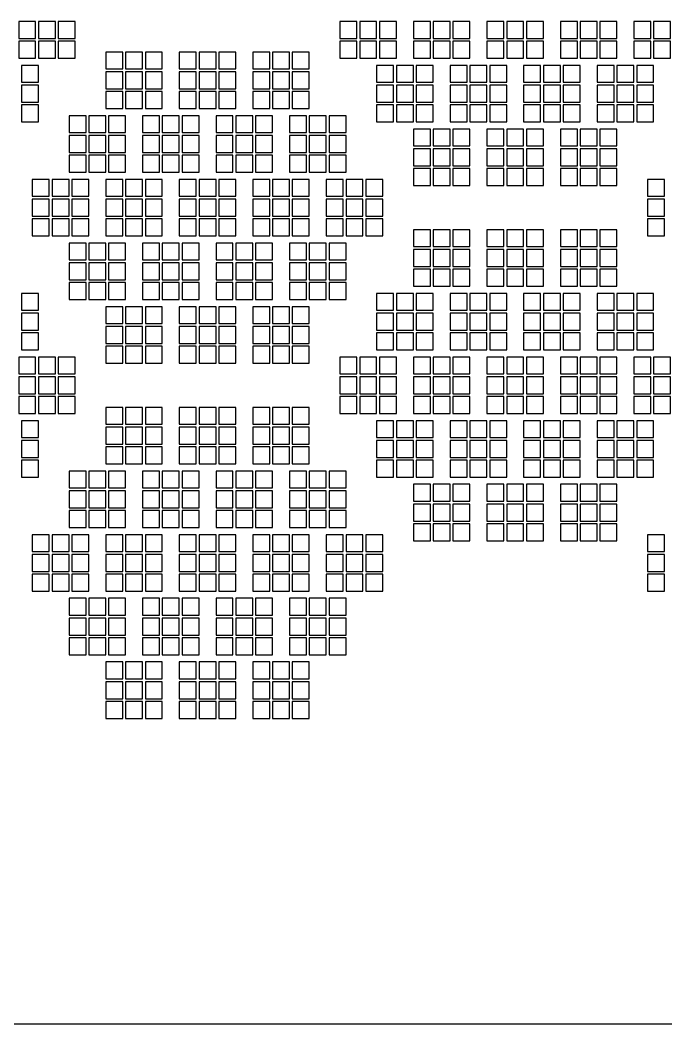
# Model space of a CAD drawing. Extents: x -49 to 54, y -38 to 38.
# Drawn here: x -22.36 to -10.94, y -38 to -20.25 of the extents above; entities that cross this region are included whole.
import ezdxf

# ---------------------------------------------------------------- set-up
doc = ezdxf.new("R2010")
doc.units = 0
doc.layers.add('BACK_LAYER', color=5, linetype='CONTINUOUS')
doc.layers.add('OUTLINE', color=7, linetype='CONTINUOUS')

msp = doc.modelspace()

# ---------------------------------------------------------------- linework, layer by layer
at = {"layer": 'BACK_LAYER'}
for points in [[(-22.388, -20.572), (-22.088, -20.572), (-22.088, -20.272), (-22.388, -20.272)], [(-22.038, -20.572), (-21.738, -20.572), (-21.738, -20.272), (-22.038, -20.272)], [(-21.688, -20.572), (-21.388, -20.572), (-21.388, -20.272), (-21.688, -20.272)], [(-16.705, -20.572), (-16.405, -20.572), (-16.405, -20.272), (-16.705, -20.272)], [(-16.355, -20.572), (-16.055, -20.572), (-16.055, -20.272), (-16.355, -20.272)], [(-16.005, -20.572), (-15.705, -20.572), (-15.705, -20.272), (-16.005, -20.272)], [(-15.405, -20.572), (-15.105, -20.572), (-15.105, -20.272), (-15.405, -20.272)], [(-15.055, -20.572), (-14.755, -20.572), (-14.755, -20.272), (-15.055, -20.272)], [(-14.705, -20.572), (-14.405, -20.572), (-14.405, -20.272), (-14.705, -20.272)], [(-14.105, -20.572), (-13.805, -20.572), (-13.805, -20.272), (-14.105, -20.272)], [(-13.755, -20.572), (-13.455, -20.572), (-13.455, -20.272), (-13.755, -20.272)], [(-13.405, -20.572), (-13.105, -20.572), (-13.105, -20.272), (-13.405, -20.272)], [(-12.805, -20.572), (-12.505, -20.572), (-12.505, -20.272), (-12.805, -20.272)], [(-12.455, -20.572), (-12.155, -20.572), (-12.155, -20.272), (-12.455, -20.272)], [(-12.105, -20.572), (-11.805, -20.572), (-11.805, -20.272), (-12.105, -20.272)], [(-11.505, -20.572), (-11.205, -20.572), (-11.205, -20.272), (-11.505, -20.272)], [(-11.155, -20.572), (-10.855, -20.572), (-10.855, -20.272), (-11.155, -20.272)], [(-22.388, -20.922), (-22.088, -20.922), (-22.088, -20.622), (-22.388, -20.622)], [(-22.038, -20.922), (-21.738, -20.922), (-21.738, -20.622), (-22.038, -20.622)], [(-21.688, -20.922), (-21.388, -20.922), (-21.388, -20.622), (-21.688, -20.622)], [(-16.705, -20.922), (-16.405, -20.922), (-16.405, -20.622), (-16.705, -20.622)], [(-16.355, -20.922), (-16.055, -20.922), (-16.055, -20.622), (-16.355, -20.622)], [(-16.005, -20.922), (-15.705, -20.922), (-15.705, -20.622), (-16.005, -20.622)], [(-15.405, -20.922), (-15.105, -20.922), (-15.105, -20.622), (-15.405, -20.622)], [(-15.055, -20.922), (-14.755, -20.922), (-14.755, -20.622), (-15.055, -20.622)], [(-14.705, -20.922), (-14.405, -20.922), (-14.405, -20.622), (-14.705, -20.622)], [(-14.105, -20.922), (-13.805, -20.922), (-13.805, -20.622), (-14.105, -20.622)], [(-13.755, -20.922), (-13.455, -20.922), (-13.455, -20.622), (-13.755, -20.622)], [(-13.405, -20.922), (-13.105, -20.922), (-13.105, -20.622), (-13.405, -20.622)], [(-12.805, -20.922), (-12.505, -20.922), (-12.505, -20.622), (-12.805, -20.622)], [(-12.455, -20.922), (-12.155, -20.922), (-12.155, -20.622), (-12.455, -20.622)], [(-12.105, -20.922), (-11.805, -20.922), (-11.805, -20.622), (-12.105, -20.622)], [(-11.505, -20.922), (-11.205, -20.922), (-11.205, -20.622), (-11.505, -20.622)], [(-11.155, -20.922), (-10.855, -20.922), (-10.855, -20.622), (-11.155, -20.622)], [(-20.847, -21.112), (-20.547, -21.112), (-20.547, -20.812), (-20.847, -20.812)], [(-20.497, -21.112), (-20.197, -21.112), (-20.197, -20.812), (-20.497, -20.812)], [(-20.147, -21.112), (-19.847, -21.112), (-19.847, -20.812), (-20.147, -20.812)], [(-19.547, -21.112), (-19.247, -21.112), (-19.247, -20.812), (-19.547, -20.812)], [(-19.197, -21.112), (-18.897, -21.112), (-18.897, -20.812), (-19.197, -20.812)], [(-18.847, -21.112), (-18.547, -21.112), (-18.547, -20.812), (-18.847, -20.812)], [(-18.247, -21.112), (-17.947, -21.112), (-17.947, -20.812), (-18.247, -20.812)], [(-17.897, -21.112), (-17.597, -21.112), (-17.597, -20.812), (-17.897, -20.812)], [(-17.547, -21.112), (-17.247, -21.112), (-17.247, -20.812), (-17.547, -20.812)], [(-22.338, -21.348), (-22.038, -21.348), (-22.038, -21.048), (-22.338, -21.048)], [(-16.055, -21.348), (-15.755, -21.348), (-15.755, -21.048), (-16.055, -21.048)], [(-15.705, -21.348), (-15.405, -21.348), (-15.405, -21.048), (-15.705, -21.048)], [(-15.355, -21.348), (-15.055, -21.348), (-15.055, -21.048), (-15.355, -21.048)], [(-14.755, -21.348), (-14.455, -21.348), (-14.455, -21.048), (-14.755, -21.048)], [(-14.405, -21.348), (-14.105, -21.348), (-14.105, -21.048), (-14.405, -21.048)], [(-14.055, -21.348), (-13.755, -21.348), (-13.755, -21.048), (-14.055, -21.048)], [(-13.455, -21.348), (-13.155, -21.348), (-13.155, -21.048), (-13.455, -21.048)], [(-13.105, -21.348), (-12.805, -21.348), (-12.805, -21.048), (-13.105, -21.048)], [(-12.755, -21.348), (-12.455, -21.348), (-12.455, -21.048), (-12.755, -21.048)], [(-12.155, -21.348), (-11.855, -21.348), (-11.855, -21.048), (-12.155, -21.048)], [(-11.805, -21.348), (-11.505, -21.348), (-11.505, -21.048), (-11.805, -21.048)], [(-11.455, -21.348), (-11.155, -21.348), (-11.155, -21.048), (-11.455, -21.048)], [(-20.847, -21.462), (-20.547, -21.462), (-20.547, -21.162), (-20.847, -21.162)], [(-20.497, -21.462), (-20.197, -21.462), (-20.197, -21.162), (-20.497, -21.162)], [(-20.147, -21.462), (-19.847, -21.462), (-19.847, -21.162), (-20.147, -21.162)], [(-19.547, -21.462), (-19.247, -21.462), (-19.247, -21.162), (-19.547, -21.162)], [(-19.197, -21.462), (-18.897, -21.462), (-18.897, -21.162), (-19.197, -21.162)], [(-18.847, -21.462), (-18.547, -21.462), (-18.547, -21.162), (-18.847, -21.162)], [(-18.247, -21.462), (-17.947, -21.462), (-17.947, -21.162), (-18.247, -21.162)], [(-17.897, -21.462), (-17.597, -21.462), (-17.597, -21.162), (-17.897, -21.162)], [(-17.547, -21.462), (-17.247, -21.462), (-17.247, -21.162), (-17.547, -21.162)], [(-22.338, -21.698), (-22.038, -21.698), (-22.038, -21.398), (-22.338, -21.398)], [(-16.055, -21.698), (-15.755, -21.698), (-15.755, -21.398), (-16.055, -21.398)], [(-15.705, -21.698), (-15.405, -21.698), (-15.405, -21.398), (-15.705, -21.398)], [(-15.355, -21.698), (-15.055, -21.698), (-15.055, -21.398), (-15.355, -21.398)], [(-14.755, -21.698), (-14.455, -21.698), (-14.455, -21.398), (-14.755, -21.398)], [(-14.405, -21.698), (-14.105, -21.698), (-14.105, -21.398), (-14.405, -21.398)], [(-14.055, -21.698), (-13.755, -21.698), (-13.755, -21.398), (-14.055, -21.398)], [(-13.455, -21.698), (-13.155, -21.698), (-13.155, -21.398), (-13.455, -21.398)], [(-13.105, -21.698), (-12.805, -21.698), (-12.805, -21.398), (-13.105, -21.398)], [(-12.755, -21.698), (-12.455, -21.698), (-12.455, -21.398), (-12.755, -21.398)], [(-12.155, -21.698), (-11.855, -21.698), (-11.855, -21.398), (-12.155, -21.398)], [(-11.805, -21.698), (-11.505, -21.698), (-11.505, -21.398), (-11.805, -21.398)], [(-11.455, -21.698), (-11.155, -21.698), (-11.155, -21.398), (-11.455, -21.398)], [(-20.847, -21.812), (-20.547, -21.812), (-20.547, -21.512), (-20.847, -21.512)], [(-20.497, -21.812), (-20.197, -21.812), (-20.197, -21.512), (-20.497, -21.512)], [(-20.147, -21.812), (-19.847, -21.812), (-19.847, -21.512), (-20.147, -21.512)], [(-19.547, -21.812), (-19.247, -21.812), (-19.247, -21.512), (-19.547, -21.512)], [(-19.197, -21.812), (-18.897, -21.812), (-18.897, -21.512), (-19.197, -21.512)], [(-18.847, -21.812), (-18.547, -21.812), (-18.547, -21.512), (-18.847, -21.512)], [(-18.247, -21.812), (-17.947, -21.812), (-17.947, -21.512), (-18.247, -21.512)], [(-17.897, -21.812), (-17.597, -21.812), (-17.597, -21.512), (-17.897, -21.512)], [(-17.547, -21.812), (-17.247, -21.812), (-17.247, -21.512), (-17.547, -21.512)], [(-22.338, -22.048), (-22.038, -22.048), (-22.038, -21.748), (-22.338, -21.748)], [(-16.055, -22.048), (-15.755, -22.048), (-15.755, -21.748), (-16.055, -21.748)], [(-15.705, -22.048), (-15.405, -22.048), (-15.405, -21.748), (-15.705, -21.748)], [(-15.355, -22.048), (-15.055, -22.048), (-15.055, -21.748), (-15.355, -21.748)], [(-14.755, -22.048), (-14.455, -22.048), (-14.455, -21.748), (-14.755, -21.748)], [(-14.405, -22.048), (-14.105, -22.048), (-14.105, -21.748), (-14.405, -21.748)], [(-14.055, -22.048), (-13.755, -22.048), (-13.755, -21.748), (-14.055, -21.748)], [(-13.455, -22.048), (-13.155, -22.048), (-13.155, -21.748), (-13.455, -21.748)], [(-13.105, -22.048), (-12.805, -22.048), (-12.805, -21.748), (-13.105, -21.748)], [(-12.755, -22.048), (-12.455, -22.048), (-12.455, -21.748), (-12.755, -21.748)], [(-12.155, -22.048), (-11.855, -22.048), (-11.855, -21.748), (-12.155, -21.748)], [(-11.805, -22.048), (-11.505, -22.048), (-11.505, -21.748), (-11.805, -21.748)], [(-11.455, -22.048), (-11.155, -22.048), (-11.155, -21.748), (-11.455, -21.748)], [(-21.497, -22.238), (-21.197, -22.238), (-21.197, -21.938), (-21.497, -21.938)], [(-21.147, -22.238), (-20.847, -22.238), (-20.847, -21.938), (-21.147, -21.938)], [(-20.797, -22.238), (-20.497, -22.238), (-20.497, -21.938), (-20.797, -21.938)], [(-20.197, -22.238), (-19.897, -22.238), (-19.897, -21.938), (-20.197, -21.938)], [(-19.847, -22.238), (-19.547, -22.238), (-19.547, -21.938), (-19.847, -21.938)], [(-19.497, -22.238), (-19.197, -22.238), (-19.197, -21.938), (-19.497, -21.938)], [(-18.897, -22.238), (-18.597, -22.238), (-18.597, -21.938), (-18.897, -21.938)], [(-18.547, -22.238), (-18.247, -22.238), (-18.247, -21.938), (-18.547, -21.938)], [(-18.197, -22.238), (-17.897, -22.238), (-17.897, -21.938), (-18.197, -21.938)], [(-17.597, -22.238), (-17.297, -22.238), (-17.297, -21.938), (-17.597, -21.938)], [(-17.247, -22.238), (-16.947, -22.238), (-16.947, -21.938), (-17.247, -21.938)], [(-16.897, -22.238), (-16.597, -22.238), (-16.597, -21.938), (-16.897, -21.938)], [(-15.405, -22.474), (-15.105, -22.474), (-15.105, -22.174), (-15.405, -22.174)], [(-15.055, -22.474), (-14.755, -22.474), (-14.755, -22.174), (-15.055, -22.174)], [(-14.705, -22.474), (-14.405, -22.474), (-14.405, -22.174), (-14.705, -22.174)], [(-14.105, -22.474), (-13.805, -22.474), (-13.805, -22.174), (-14.105, -22.174)], [(-13.755, -22.474), (-13.455, -22.474), (-13.455, -22.174), (-13.755, -22.174)], [(-13.405, -22.474), (-13.105, -22.474), (-13.105, -22.174), (-13.405, -22.174)], [(-12.805, -22.474), (-12.505, -22.474), (-12.505, -22.174), (-12.805, -22.174)], [(-12.455, -22.474), (-12.155, -22.474), (-12.155, -22.174), (-12.455, -22.174)], [(-12.105, -22.474), (-11.805, -22.474), (-11.805, -22.174), (-12.105, -22.174)], [(-21.497, -22.588), (-21.197, -22.588), (-21.197, -22.288), (-21.497, -22.288)], [(-21.147, -22.588), (-20.847, -22.588), (-20.847, -22.288), (-21.147, -22.288)], [(-20.797, -22.588), (-20.497, -22.588), (-20.497, -22.288), (-20.797, -22.288)], [(-20.197, -22.588), (-19.897, -22.588), (-19.897, -22.288), (-20.197, -22.288)], [(-19.847, -22.588), (-19.547, -22.588), (-19.547, -22.288), (-19.847, -22.288)], [(-19.497, -22.588), (-19.197, -22.588), (-19.197, -22.288), (-19.497, -22.288)], [(-18.897, -22.588), (-18.597, -22.588), (-18.597, -22.288), (-18.897, -22.288)], [(-18.547, -22.588), (-18.247, -22.588), (-18.247, -22.288), (-18.547, -22.288)], [(-18.197, -22.588), (-17.897, -22.588), (-17.897, -22.288), (-18.197, -22.288)], [(-17.597, -22.588), (-17.297, -22.588), (-17.297, -22.288), (-17.597, -22.288)], [(-17.247, -22.588), (-16.947, -22.588), (-16.947, -22.288), (-17.247, -22.288)], [(-16.897, -22.588), (-16.597, -22.588), (-16.597, -22.288), (-16.897, -22.288)], [(-15.405, -22.824), (-15.105, -22.824), (-15.105, -22.524), (-15.405, -22.524)], [(-15.055, -22.824), (-14.755, -22.824), (-14.755, -22.524), (-15.055, -22.524)], [(-14.705, -22.824), (-14.405, -22.824), (-14.405, -22.524), (-14.705, -22.524)], [(-14.105, -22.824), (-13.805, -22.824), (-13.805, -22.524), (-14.105, -22.524)], [(-13.755, -22.824), (-13.455, -22.824), (-13.455, -22.524), (-13.755, -22.524)], [(-13.405, -22.824), (-13.105, -22.824), (-13.105, -22.524), (-13.405, -22.524)], [(-12.805, -22.824), (-12.505, -22.824), (-12.505, -22.524), (-12.805, -22.524)], [(-12.455, -22.824), (-12.155, -22.824), (-12.155, -22.524), (-12.455, -22.524)], [(-12.105, -22.824), (-11.805, -22.824), (-11.805, -22.524), (-12.105, -22.524)], [(-21.497, -22.938), (-21.197, -22.938), (-21.197, -22.638), (-21.497, -22.638)], [(-21.147, -22.938), (-20.847, -22.938), (-20.847, -22.638), (-21.147, -22.638)], [(-20.797, -22.938), (-20.497, -22.938), (-20.497, -22.638), (-20.797, -22.638)], [(-20.197, -22.938), (-19.897, -22.938), (-19.897, -22.638), (-20.197, -22.638)], [(-19.847, -22.938), (-19.547, -22.938), (-19.547, -22.638), (-19.847, -22.638)], [(-19.497, -22.938), (-19.197, -22.938), (-19.197, -22.638), (-19.497, -22.638)], [(-18.897, -22.938), (-18.597, -22.938), (-18.597, -22.638), (-18.897, -22.638)], [(-18.547, -22.938), (-18.247, -22.938), (-18.247, -22.638), (-18.547, -22.638)], [(-18.197, -22.938), (-17.897, -22.938), (-17.897, -22.638), (-18.197, -22.638)], [(-17.597, -22.938), (-17.297, -22.938), (-17.297, -22.638), (-17.597, -22.638)], [(-17.247, -22.938), (-16.947, -22.938), (-16.947, -22.638), (-17.247, -22.638)], [(-16.897, -22.938), (-16.597, -22.938), (-16.597, -22.638), (-16.897, -22.638)], [(-15.405, -23.174), (-15.105, -23.174), (-15.105, -22.874), (-15.405, -22.874)], [(-15.055, -23.174), (-14.755, -23.174), (-14.755, -22.874), (-15.055, -22.874)], [(-14.705, -23.174), (-14.405, -23.174), (-14.405, -22.874), (-14.705, -22.874)], [(-14.105, -23.174), (-13.805, -23.174), (-13.805, -22.874), (-14.105, -22.874)], [(-13.755, -23.174), (-13.455, -23.174), (-13.455, -22.874), (-13.755, -22.874)], [(-13.405, -23.174), (-13.105, -23.174), (-13.105, -22.874), (-13.405, -22.874)], [(-12.805, -23.174), (-12.505, -23.174), (-12.505, -22.874), (-12.805, -22.874)], [(-12.455, -23.174), (-12.155, -23.174), (-12.155, -22.874), (-12.455, -22.874)], [(-12.105, -23.174), (-11.805, -23.174), (-11.805, -22.874), (-12.105, -22.874)], [(-22.147, -23.364), (-21.847, -23.364), (-21.847, -23.064), (-22.147, -23.064)], [(-21.797, -23.364), (-21.497, -23.364), (-21.497, -23.064), (-21.797, -23.064)], [(-21.447, -23.364), (-21.147, -23.364), (-21.147, -23.064), (-21.447, -23.064)], [(-20.847, -23.364), (-20.547, -23.364), (-20.547, -23.064), (-20.847, -23.064)], [(-20.497, -23.364), (-20.197, -23.364), (-20.197, -23.064), (-20.497, -23.064)], [(-20.147, -23.364), (-19.847, -23.364), (-19.847, -23.064), (-20.147, -23.064)], [(-19.547, -23.364), (-19.247, -23.364), (-19.247, -23.064), (-19.547, -23.064)], [(-19.197, -23.364), (-18.897, -23.364), (-18.897, -23.064), (-19.197, -23.064)], [(-18.847, -23.364), (-18.547, -23.364), (-18.547, -23.064), (-18.847, -23.064)], [(-18.247, -23.364), (-17.947, -23.364), (-17.947, -23.064), (-18.247, -23.064)], [(-17.897, -23.364), (-17.597, -23.364), (-17.597, -23.064), (-17.897, -23.064)], [(-17.547, -23.364), (-17.247, -23.364), (-17.247, -23.064), (-17.547, -23.064)], [(-16.947, -23.364), (-16.647, -23.364), (-16.647, -23.064), (-16.947, -23.064)], [(-16.597, -23.364), (-16.297, -23.364), (-16.297, -23.064), (-16.597, -23.064)], [(-16.247, -23.364), (-15.947, -23.364), (-15.947, -23.064), (-16.247, -23.064)], [(-11.263, -23.364), (-10.963, -23.364), (-10.963, -23.064), (-11.263, -23.064)], [(-22.147, -23.714), (-21.847, -23.714), (-21.847, -23.414), (-22.147, -23.414)], [(-21.797, -23.714), (-21.497, -23.714), (-21.497, -23.414), (-21.797, -23.414)], [(-21.447, -23.714), (-21.147, -23.714), (-21.147, -23.414), (-21.447, -23.414)], [(-20.847, -23.714), (-20.547, -23.714), (-20.547, -23.414), (-20.847, -23.414)], [(-20.497, -23.714), (-20.197, -23.714), (-20.197, -23.414), (-20.497, -23.414)], [(-20.147, -23.714), (-19.847, -23.714), (-19.847, -23.414), (-20.147, -23.414)], [(-19.547, -23.714), (-19.247, -23.714), (-19.247, -23.414), (-19.547, -23.414)], [(-19.197, -23.714), (-18.897, -23.714), (-18.897, -23.414), (-19.197, -23.414)], [(-18.847, -23.714), (-18.547, -23.714), (-18.547, -23.414), (-18.847, -23.414)], [(-18.247, -23.714), (-17.947, -23.714), (-17.947, -23.414), (-18.247, -23.414)], [(-17.897, -23.714), (-17.597, -23.714), (-17.597, -23.414), (-17.897, -23.414)], [(-17.547, -23.714), (-17.247, -23.714), (-17.247, -23.414), (-17.547, -23.414)], [(-16.947, -23.714), (-16.647, -23.714), (-16.647, -23.414), (-16.947, -23.414)], [(-16.597, -23.714), (-16.297, -23.714), (-16.297, -23.414), (-16.597, -23.414)], [(-16.247, -23.714), (-15.947, -23.714), (-15.947, -23.414), (-16.247, -23.414)], [(-11.263, -23.714), (-10.963, -23.714), (-10.963, -23.414), (-11.263, -23.414)], [(-22.147, -24.064), (-21.847, -24.064), (-21.847, -23.764), (-22.147, -23.764)], [(-21.797, -24.064), (-21.497, -24.064), (-21.497, -23.764), (-21.797, -23.764)], [(-21.447, -24.064), (-21.147, -24.064), (-21.147, -23.764), (-21.447, -23.764)], [(-20.847, -24.064), (-20.547, -24.064), (-20.547, -23.764), (-20.847, -23.764)], [(-20.497, -24.064), (-20.197, -24.064), (-20.197, -23.764), (-20.497, -23.764)], [(-20.147, -24.064), (-19.847, -24.064), (-19.847, -23.764), (-20.147, -23.764)], [(-19.547, -24.064), (-19.247, -24.064), (-19.247, -23.764), (-19.547, -23.764)], [(-19.197, -24.064), (-18.897, -24.064), (-18.897, -23.764), (-19.197, -23.764)], [(-18.847, -24.064), (-18.547, -24.064), (-18.547, -23.764), (-18.847, -23.764)], [(-18.247, -24.064), (-17.947, -24.064), (-17.947, -23.764), (-18.247, -23.764)], [(-17.897, -24.064), (-17.597, -24.064), (-17.597, -23.764), (-17.897, -23.764)], [(-17.547, -24.064), (-17.247, -24.064), (-17.247, -23.764), (-17.547, -23.764)], [(-16.947, -24.064), (-16.647, -24.064), (-16.647, -23.764), (-16.947, -23.764)], [(-16.597, -24.064), (-16.297, -24.064), (-16.297, -23.764), (-16.597, -23.764)], [(-16.247, -24.064), (-15.947, -24.064), (-15.947, -23.764), (-16.247, -23.764)], [(-11.263, -24.064), (-10.963, -24.064), (-10.963, -23.764), (-11.263, -23.764)], [(-15.405, -24.254), (-15.105, -24.254), (-15.105, -23.954), (-15.405, -23.954)], [(-15.055, -24.254), (-14.755, -24.254), (-14.755, -23.954), (-15.055, -23.954)], [(-14.705, -24.254), (-14.405, -24.254), (-14.405, -23.954), (-14.705, -23.954)], [(-14.105, -24.254), (-13.805, -24.254), (-13.805, -23.954), (-14.105, -23.954)], [(-13.755, -24.254), (-13.455, -24.254), (-13.455, -23.954), (-13.755, -23.954)], [(-13.405, -24.254), (-13.105, -24.254), (-13.105, -23.954), (-13.405, -23.954)], [(-12.805, -24.254), (-12.505, -24.254), (-12.505, -23.954), (-12.805, -23.954)], [(-12.455, -24.254), (-12.155, -24.254), (-12.155, -23.954), (-12.455, -23.954)], [(-12.105, -24.254), (-11.805, -24.254), (-11.805, -23.954), (-12.105, -23.954)], [(-21.497, -24.49), (-21.197, -24.49), (-21.197, -24.19), (-21.497, -24.19)], [(-21.147, -24.49), (-20.847, -24.49), (-20.847, -24.19), (-21.147, -24.19)], [(-20.797, -24.49), (-20.497, -24.49), (-20.497, -24.19), (-20.797, -24.19)], [(-20.197, -24.49), (-19.897, -24.49), (-19.897, -24.19), (-20.197, -24.19)], [(-19.847, -24.49), (-19.547, -24.49), (-19.547, -24.19), (-19.847, -24.19)], [(-19.497, -24.49), (-19.197, -24.49), (-19.197, -24.19), (-19.497, -24.19)], [(-18.897, -24.49), (-18.597, -24.49), (-18.597, -24.19), (-18.897, -24.19)], [(-18.547, -24.49), (-18.247, -24.49), (-18.247, -24.19), (-18.547, -24.19)], [(-18.197, -24.49), (-17.897, -24.49), (-17.897, -24.19), (-18.197, -24.19)], [(-17.597, -24.49), (-17.297, -24.49), (-17.297, -24.19), (-17.597, -24.19)], [(-17.247, -24.49), (-16.947, -24.49), (-16.947, -24.19), (-17.247, -24.19)], [(-16.897, -24.49), (-16.597, -24.49), (-16.597, -24.19), (-16.897, -24.19)], [(-15.405, -24.604), (-15.105, -24.604), (-15.105, -24.304), (-15.405, -24.304)], [(-15.055, -24.604), (-14.755, -24.604), (-14.755, -24.304), (-15.055, -24.304)], [(-14.705, -24.604), (-14.405, -24.604), (-14.405, -24.304), (-14.705, -24.304)], [(-14.105, -24.604), (-13.805, -24.604), (-13.805, -24.304), (-14.105, -24.304)], [(-13.755, -24.604), (-13.455, -24.604), (-13.455, -24.304), (-13.755, -24.304)], [(-13.405, -24.604), (-13.105, -24.604), (-13.105, -24.304), (-13.405, -24.304)], [(-12.805, -24.604), (-12.505, -24.604), (-12.505, -24.304), (-12.805, -24.304)], [(-12.455, -24.604), (-12.155, -24.604), (-12.155, -24.304), (-12.455, -24.304)], [(-12.105, -24.604), (-11.805, -24.604), (-11.805, -24.304), (-12.105, -24.304)], [(-21.497, -24.84), (-21.197, -24.84), (-21.197, -24.54), (-21.497, -24.54)], [(-21.147, -24.84), (-20.847, -24.84), (-20.847, -24.54), (-21.147, -24.54)], [(-20.797, -24.84), (-20.497, -24.84), (-20.497, -24.54), (-20.797, -24.54)], [(-20.197, -24.84), (-19.897, -24.84), (-19.897, -24.54), (-20.197, -24.54)], [(-19.847, -24.84), (-19.547, -24.84), (-19.547, -24.54), (-19.847, -24.54)], [(-19.497, -24.84), (-19.197, -24.84), (-19.197, -24.54), (-19.497, -24.54)], [(-18.897, -24.84), (-18.597, -24.84), (-18.597, -24.54), (-18.897, -24.54)], [(-18.547, -24.84), (-18.247, -24.84), (-18.247, -24.54), (-18.547, -24.54)], [(-18.197, -24.84), (-17.897, -24.84), (-17.897, -24.54), (-18.197, -24.54)], [(-17.597, -24.84), (-17.297, -24.84), (-17.297, -24.54), (-17.597, -24.54)], [(-17.247, -24.84), (-16.947, -24.84), (-16.947, -24.54), (-17.247, -24.54)], [(-16.897, -24.84), (-16.597, -24.84), (-16.597, -24.54), (-16.897, -24.54)], [(-15.405, -24.954), (-15.105, -24.954), (-15.105, -24.654), (-15.405, -24.654)], [(-15.055, -24.954), (-14.755, -24.954), (-14.755, -24.654), (-15.055, -24.654)], [(-14.705, -24.954), (-14.405, -24.954), (-14.405, -24.654), (-14.705, -24.654)], [(-14.105, -24.954), (-13.805, -24.954), (-13.805, -24.654), (-14.105, -24.654)], [(-13.755, -24.954), (-13.455, -24.954), (-13.455, -24.654), (-13.755, -24.654)], [(-13.405, -24.954), (-13.105, -24.954), (-13.105, -24.654), (-13.405, -24.654)], [(-12.805, -24.954), (-12.505, -24.954), (-12.505, -24.654), (-12.805, -24.654)], [(-12.455, -24.954), (-12.155, -24.954), (-12.155, -24.654), (-12.455, -24.654)], [(-12.105, -24.954), (-11.805, -24.954), (-11.805, -24.654), (-12.105, -24.654)], [(-21.497, -25.19), (-21.197, -25.19), (-21.197, -24.89), (-21.497, -24.89)], [(-21.147, -25.19), (-20.847, -25.19), (-20.847, -24.89), (-21.147, -24.89)], [(-20.797, -25.19), (-20.497, -25.19), (-20.497, -24.89), (-20.797, -24.89)], [(-20.197, -25.19), (-19.897, -25.19), (-19.897, -24.89), (-20.197, -24.89)], [(-19.847, -25.19), (-19.547, -25.19), (-19.547, -24.89), (-19.847, -24.89)], [(-19.497, -25.19), (-19.197, -25.19), (-19.197, -24.89), (-19.497, -24.89)], [(-18.897, -25.19), (-18.597, -25.19), (-18.597, -24.89), (-18.897, -24.89)], [(-18.547, -25.19), (-18.247, -25.19), (-18.247, -24.89), (-18.547, -24.89)], [(-18.197, -25.19), (-17.897, -25.19), (-17.897, -24.89), (-18.197, -24.89)], [(-17.597, -25.19), (-17.297, -25.19), (-17.297, -24.89), (-17.597, -24.89)], [(-17.247, -25.19), (-16.947, -25.19), (-16.947, -24.89), (-17.247, -24.89)], [(-16.897, -25.19), (-16.597, -25.19), (-16.597, -24.89), (-16.897, -24.89)], [(-22.338, -25.38), (-22.038, -25.38), (-22.038, -25.08), (-22.338, -25.08)], [(-16.055, -25.38), (-15.755, -25.38), (-15.755, -25.08), (-16.055, -25.08)], [(-15.705, -25.38), (-15.405, -25.38), (-15.405, -25.08), (-15.705, -25.08)], [(-15.355, -25.38), (-15.055, -25.38), (-15.055, -25.08), (-15.355, -25.08)], [(-14.755, -25.38), (-14.455, -25.38), (-14.455, -25.08), (-14.755, -25.08)], [(-14.405, -25.38), (-14.105, -25.38), (-14.105, -25.08), (-14.405, -25.08)], [(-14.055, -25.38), (-13.755, -25.38), (-13.755, -25.08), (-14.055, -25.08)], [(-13.455, -25.38), (-13.155, -25.38), (-13.155, -25.08), (-13.455, -25.08)], [(-13.105, -25.38), (-12.805, -25.38), (-12.805, -25.08), (-13.105, -25.08)], [(-12.755, -25.38), (-12.455, -25.38), (-12.455, -25.08), (-12.755, -25.08)], [(-12.155, -25.38), (-11.855, -25.38), (-11.855, -25.08), (-12.155, -25.08)], [(-11.805, -25.38), (-11.505, -25.38), (-11.505, -25.08), (-11.805, -25.08)], [(-11.455, -25.38), (-11.155, -25.38), (-11.155, -25.08), (-11.455, -25.08)], [(-20.847, -25.616), (-20.547, -25.616), (-20.547, -25.316), (-20.847, -25.316)], [(-20.497, -25.616), (-20.197, -25.616), (-20.197, -25.316), (-20.497, -25.316)], [(-20.147, -25.616), (-19.847, -25.616), (-19.847, -25.316), (-20.147, -25.316)], [(-19.547, -25.616), (-19.247, -25.616), (-19.247, -25.316), (-19.547, -25.316)], [(-19.197, -25.616), (-18.897, -25.616), (-18.897, -25.316), (-19.197, -25.316)], [(-18.847, -25.616), (-18.547, -25.616), (-18.547, -25.316), (-18.847, -25.316)], [(-18.247, -25.616), (-17.947, -25.616), (-17.947, -25.316), (-18.247, -25.316)], [(-17.897, -25.616), (-17.597, -25.616), (-17.597, -25.316), (-17.897, -25.316)], [(-17.547, -25.616), (-17.247, -25.616), (-17.247, -25.316), (-17.547, -25.316)], [(-22.338, -25.73), (-22.038, -25.73), (-22.038, -25.43), (-22.338, -25.43)], [(-16.055, -25.73), (-15.755, -25.73), (-15.755, -25.43), (-16.055, -25.43)], [(-15.705, -25.73), (-15.405, -25.73), (-15.405, -25.43), (-15.705, -25.43)], [(-15.355, -25.73), (-15.055, -25.73), (-15.055, -25.43), (-15.355, -25.43)], [(-14.755, -25.73), (-14.455, -25.73), (-14.455, -25.43), (-14.755, -25.43)], [(-14.405, -25.73), (-14.105, -25.73), (-14.105, -25.43), (-14.405, -25.43)], [(-14.055, -25.73), (-13.755, -25.73), (-13.755, -25.43), (-14.055, -25.43)], [(-13.455, -25.73), (-13.155, -25.73), (-13.155, -25.43), (-13.455, -25.43)], [(-13.105, -25.73), (-12.805, -25.73), (-12.805, -25.43), (-13.105, -25.43)], [(-12.755, -25.73), (-12.455, -25.73), (-12.455, -25.43), (-12.755, -25.43)], [(-12.155, -25.73), (-11.855, -25.73), (-11.855, -25.43), (-12.155, -25.43)], [(-11.805, -25.73), (-11.505, -25.73), (-11.505, -25.43), (-11.805, -25.43)], [(-11.455, -25.73), (-11.155, -25.73), (-11.155, -25.43), (-11.455, -25.43)], [(-20.847, -25.966), (-20.547, -25.966), (-20.547, -25.666), (-20.847, -25.666)], [(-20.497, -25.966), (-20.197, -25.966), (-20.197, -25.666), (-20.497, -25.666)], [(-20.147, -25.966), (-19.847, -25.966), (-19.847, -25.666), (-20.147, -25.666)], [(-19.547, -25.966), (-19.247, -25.966), (-19.247, -25.666), (-19.547, -25.666)], [(-19.197, -25.966), (-18.897, -25.966), (-18.897, -25.666), (-19.197, -25.666)], [(-18.847, -25.966), (-18.547, -25.966), (-18.547, -25.666), (-18.847, -25.666)], [(-18.247, -25.966), (-17.947, -25.966), (-17.947, -25.666), (-18.247, -25.666)], [(-17.897, -25.966), (-17.597, -25.966), (-17.597, -25.666), (-17.897, -25.666)], [(-17.547, -25.966), (-17.247, -25.966), (-17.247, -25.666), (-17.547, -25.666)], [(-22.338, -26.08), (-22.038, -26.08), (-22.038, -25.78), (-22.338, -25.78)], [(-16.055, -26.08), (-15.755, -26.08), (-15.755, -25.78), (-16.055, -25.78)], [(-15.705, -26.08), (-15.405, -26.08), (-15.405, -25.78), (-15.705, -25.78)], [(-15.355, -26.08), (-15.055, -26.08), (-15.055, -25.78), (-15.355, -25.78)], [(-14.755, -26.08), (-14.455, -26.08), (-14.455, -25.78), (-14.755, -25.78)], [(-14.405, -26.08), (-14.105, -26.08), (-14.105, -25.78), (-14.405, -25.78)], [(-14.055, -26.08), (-13.755, -26.08), (-13.755, -25.78), (-14.055, -25.78)], [(-13.455, -26.08), (-13.155, -26.08), (-13.155, -25.78), (-13.455, -25.78)], [(-13.105, -26.08), (-12.805, -26.08), (-12.805, -25.78), (-13.105, -25.78)], [(-12.755, -26.08), (-12.455, -26.08), (-12.455, -25.78), (-12.755, -25.78)], [(-12.155, -26.08), (-11.855, -26.08), (-11.855, -25.78), (-12.155, -25.78)], [(-11.805, -26.08), (-11.505, -26.08), (-11.505, -25.78), (-11.805, -25.78)], [(-11.455, -26.08), (-11.155, -26.08), (-11.155, -25.78), (-11.455, -25.78)], [(-20.847, -26.316), (-20.547, -26.316), (-20.547, -26.016), (-20.847, -26.016)], [(-20.497, -26.316), (-20.197, -26.316), (-20.197, -26.016), (-20.497, -26.016)], [(-20.147, -26.316), (-19.847, -26.316), (-19.847, -26.016), (-20.147, -26.016)], [(-19.547, -26.316), (-19.247, -26.316), (-19.247, -26.016), (-19.547, -26.016)], [(-19.197, -26.316), (-18.897, -26.316), (-18.897, -26.016), (-19.197, -26.016)], [(-18.847, -26.316), (-18.547, -26.316), (-18.547, -26.016), (-18.847, -26.016)], [(-18.247, -26.316), (-17.947, -26.316), (-17.947, -26.016), (-18.247, -26.016)], [(-17.897, -26.316), (-17.597, -26.316), (-17.597, -26.016), (-17.897, -26.016)], [(-17.547, -26.316), (-17.247, -26.316), (-17.247, -26.016), (-17.547, -26.016)], [(-22.388, -26.506), (-22.088, -26.506), (-22.088, -26.206), (-22.388, -26.206)], [(-22.038, -26.506), (-21.738, -26.506), (-21.738, -26.206), (-22.038, -26.206)], [(-21.688, -26.506), (-21.388, -26.506), (-21.388, -26.206), (-21.688, -26.206)], [(-16.705, -26.506), (-16.405, -26.506), (-16.405, -26.206), (-16.705, -26.206)], [(-16.355, -26.506), (-16.055, -26.506), (-16.055, -26.206), (-16.355, -26.206)], [(-16.005, -26.506), (-15.705, -26.506), (-15.705, -26.206), (-16.005, -26.206)], [(-15.405, -26.506), (-15.105, -26.506), (-15.105, -26.206), (-15.405, -26.206)], [(-15.055, -26.506), (-14.755, -26.506), (-14.755, -26.206), (-15.055, -26.206)], [(-14.705, -26.506), (-14.405, -26.506), (-14.405, -26.206), (-14.705, -26.206)], [(-14.105, -26.506), (-13.805, -26.506), (-13.805, -26.206), (-14.105, -26.206)], [(-13.755, -26.506), (-13.455, -26.506), (-13.455, -26.206), (-13.755, -26.206)], [(-13.405, -26.506), (-13.105, -26.506), (-13.105, -26.206), (-13.405, -26.206)], [(-12.805, -26.506), (-12.505, -26.506), (-12.505, -26.206), (-12.805, -26.206)], [(-12.455, -26.506), (-12.155, -26.506), (-12.155, -26.206), (-12.455, -26.206)], [(-12.105, -26.506), (-11.805, -26.506), (-11.805, -26.206), (-12.105, -26.206)], [(-11.505, -26.506), (-11.205, -26.506), (-11.205, -26.206), (-11.505, -26.206)], [(-11.155, -26.506), (-10.855, -26.506), (-10.855, -26.206), (-11.155, -26.206)], [(-22.388, -26.856), (-22.088, -26.856), (-22.088, -26.556), (-22.388, -26.556)], [(-22.038, -26.856), (-21.738, -26.856), (-21.738, -26.556), (-22.038, -26.556)], [(-21.688, -26.856), (-21.388, -26.856), (-21.388, -26.556), (-21.688, -26.556)], [(-16.705, -26.856), (-16.405, -26.856), (-16.405, -26.556), (-16.705, -26.556)], [(-16.355, -26.856), (-16.055, -26.856), (-16.055, -26.556), (-16.355, -26.556)], [(-16.005, -26.856), (-15.705, -26.856), (-15.705, -26.556), (-16.005, -26.556)], [(-15.405, -26.856), (-15.105, -26.856), (-15.105, -26.556), (-15.405, -26.556)], [(-15.055, -26.856), (-14.755, -26.856), (-14.755, -26.556), (-15.055, -26.556)], [(-14.705, -26.856), (-14.405, -26.856), (-14.405, -26.556), (-14.705, -26.556)], [(-14.105, -26.856), (-13.805, -26.856), (-13.805, -26.556), (-14.105, -26.556)], [(-13.755, -26.856), (-13.455, -26.856), (-13.455, -26.556), (-13.755, -26.556)], [(-13.405, -26.856), (-13.105, -26.856), (-13.105, -26.556), (-13.405, -26.556)], [(-12.805, -26.856), (-12.505, -26.856), (-12.505, -26.556), (-12.805, -26.556)], [(-12.455, -26.856), (-12.155, -26.856), (-12.155, -26.556), (-12.455, -26.556)], [(-12.105, -26.856), (-11.805, -26.856), (-11.805, -26.556), (-12.105, -26.556)], [(-11.505, -26.856), (-11.205, -26.856), (-11.205, -26.556), (-11.505, -26.556)], [(-11.155, -26.856), (-10.855, -26.856), (-10.855, -26.556), (-11.155, -26.556)], [(-22.388, -27.206), (-22.088, -27.206), (-22.088, -26.906), (-22.388, -26.906)], [(-22.038, -27.206), (-21.738, -27.206), (-21.738, -26.906), (-22.038, -26.906)], [(-21.688, -27.206), (-21.388, -27.206), (-21.388, -26.906), (-21.688, -26.906)], [(-16.705, -27.206), (-16.405, -27.206), (-16.405, -26.906), (-16.705, -26.906)], [(-16.355, -27.206), (-16.055, -27.206), (-16.055, -26.906), (-16.355, -26.906)], [(-16.005, -27.206), (-15.705, -27.206), (-15.705, -26.906), (-16.005, -26.906)], [(-15.405, -27.206), (-15.105, -27.206), (-15.105, -26.906), (-15.405, -26.906)], [(-15.055, -27.206), (-14.755, -27.206), (-14.755, -26.906), (-15.055, -26.906)], [(-14.705, -27.206), (-14.405, -27.206), (-14.405, -26.906), (-14.705, -26.906)], [(-14.105, -27.206), (-13.805, -27.206), (-13.805, -26.906), (-14.105, -26.906)], [(-13.755, -27.206), (-13.455, -27.206), (-13.455, -26.906), (-13.755, -26.906)], [(-13.405, -27.206), (-13.105, -27.206), (-13.105, -26.906), (-13.405, -26.906)], [(-12.805, -27.206), (-12.505, -27.206), (-12.505, -26.906), (-12.805, -26.906)], [(-12.455, -27.206), (-12.155, -27.206), (-12.155, -26.906), (-12.455, -26.906)], [(-12.105, -27.206), (-11.805, -27.206), (-11.805, -26.906), (-12.105, -26.906)], [(-11.505, -27.206), (-11.205, -27.206), (-11.205, -26.906), (-11.505, -26.906)], [(-11.155, -27.206), (-10.855, -27.206), (-10.855, -26.906), (-11.155, -26.906)], [(-20.847, -27.396), (-20.547, -27.396), (-20.547, -27.096), (-20.847, -27.096)], [(-20.497, -27.396), (-20.197, -27.396), (-20.197, -27.096), (-20.497, -27.096)], [(-20.147, -27.396), (-19.847, -27.396), (-19.847, -27.096), (-20.147, -27.096)], [(-19.547, -27.396), (-19.247, -27.396), (-19.247, -27.096), (-19.547, -27.096)], [(-19.197, -27.396), (-18.897, -27.396), (-18.897, -27.096), (-19.197, -27.096)], [(-18.847, -27.396), (-18.547, -27.396), (-18.547, -27.096), (-18.847, -27.096)], [(-18.247, -27.396), (-17.947, -27.396), (-17.947, -27.096), (-18.247, -27.096)], [(-17.897, -27.396), (-17.597, -27.396), (-17.597, -27.096), (-17.897, -27.096)], [(-17.547, -27.396), (-17.247, -27.396), (-17.247, -27.096), (-17.547, -27.096)], [(-22.338, -27.632), (-22.038, -27.632), (-22.038, -27.332), (-22.338, -27.332)], [(-16.055, -27.632), (-15.755, -27.632), (-15.755, -27.332), (-16.055, -27.332)], [(-15.705, -27.632), (-15.405, -27.632), (-15.405, -27.332), (-15.705, -27.332)], [(-15.355, -27.632), (-15.055, -27.632), (-15.055, -27.332), (-15.355, -27.332)], [(-14.755, -27.632), (-14.455, -27.632), (-14.455, -27.332), (-14.755, -27.332)], [(-14.405, -27.632), (-14.105, -27.632), (-14.105, -27.332), (-14.405, -27.332)], [(-14.055, -27.632), (-13.755, -27.632), (-13.755, -27.332), (-14.055, -27.332)], [(-13.455, -27.632), (-13.155, -27.632), (-13.155, -27.332), (-13.455, -27.332)], [(-13.105, -27.632), (-12.805, -27.632), (-12.805, -27.332), (-13.105, -27.332)], [(-12.755, -27.632), (-12.455, -27.632), (-12.455, -27.332), (-12.755, -27.332)], [(-12.155, -27.632), (-11.855, -27.632), (-11.855, -27.332), (-12.155, -27.332)], [(-11.805, -27.632), (-11.505, -27.632), (-11.505, -27.332), (-11.805, -27.332)], [(-11.455, -27.632), (-11.155, -27.632), (-11.155, -27.332), (-11.455, -27.332)], [(-20.847, -27.746), (-20.547, -27.746), (-20.547, -27.446), (-20.847, -27.446)], [(-20.497, -27.746), (-20.197, -27.746), (-20.197, -27.446), (-20.497, -27.446)], [(-20.147, -27.746), (-19.847, -27.746), (-19.847, -27.446), (-20.147, -27.446)], [(-19.547, -27.746), (-19.247, -27.746), (-19.247, -27.446), (-19.547, -27.446)], [(-19.197, -27.746), (-18.897, -27.746), (-18.897, -27.446), (-19.197, -27.446)], [(-18.847, -27.746), (-18.547, -27.746), (-18.547, -27.446), (-18.847, -27.446)], [(-18.247, -27.746), (-17.947, -27.746), (-17.947, -27.446), (-18.247, -27.446)], [(-17.897, -27.746), (-17.597, -27.746), (-17.597, -27.446), (-17.897, -27.446)], [(-17.547, -27.746), (-17.247, -27.746), (-17.247, -27.446), (-17.547, -27.446)], [(-22.338, -27.982), (-22.038, -27.982), (-22.038, -27.682), (-22.338, -27.682)], [(-16.055, -27.982), (-15.755, -27.982), (-15.755, -27.682), (-16.055, -27.682)], [(-15.705, -27.982), (-15.405, -27.982), (-15.405, -27.682), (-15.705, -27.682)], [(-15.355, -27.982), (-15.055, -27.982), (-15.055, -27.682), (-15.355, -27.682)], [(-14.755, -27.982), (-14.455, -27.982), (-14.455, -27.682), (-14.755, -27.682)], [(-14.405, -27.982), (-14.105, -27.982), (-14.105, -27.682), (-14.405, -27.682)], [(-14.055, -27.982), (-13.755, -27.982), (-13.755, -27.682), (-14.055, -27.682)], [(-13.455, -27.982), (-13.155, -27.982), (-13.155, -27.682), (-13.455, -27.682)], [(-13.105, -27.982), (-12.805, -27.982), (-12.805, -27.682), (-13.105, -27.682)], [(-12.755, -27.982), (-12.455, -27.982), (-12.455, -27.682), (-12.755, -27.682)], [(-12.155, -27.982), (-11.855, -27.982), (-11.855, -27.682), (-12.155, -27.682)], [(-11.805, -27.982), (-11.505, -27.982), (-11.505, -27.682), (-11.805, -27.682)], [(-11.455, -27.982), (-11.155, -27.982), (-11.155, -27.682), (-11.455, -27.682)], [(-20.847, -28.096), (-20.547, -28.096), (-20.547, -27.796), (-20.847, -27.796)], [(-20.497, -28.096), (-20.197, -28.096), (-20.197, -27.796), (-20.497, -27.796)], [(-20.147, -28.096), (-19.847, -28.096), (-19.847, -27.796), (-20.147, -27.796)], [(-19.547, -28.096), (-19.247, -28.096), (-19.247, -27.796), (-19.547, -27.796)], [(-19.197, -28.096), (-18.897, -28.096), (-18.897, -27.796), (-19.197, -27.796)], [(-18.847, -28.096), (-18.547, -28.096), (-18.547, -27.796), (-18.847, -27.796)], [(-18.247, -28.096), (-17.947, -28.096), (-17.947, -27.796), (-18.247, -27.796)], [(-17.897, -28.096), (-17.597, -28.096), (-17.597, -27.796), (-17.897, -27.796)], [(-17.547, -28.096), (-17.247, -28.096), (-17.247, -27.796), (-17.547, -27.796)], [(-22.338, -28.332), (-22.038, -28.332), (-22.038, -28.032), (-22.338, -28.032)], [(-16.055, -28.332), (-15.755, -28.332), (-15.755, -28.032), (-16.055, -28.032)], [(-15.705, -28.332), (-15.405, -28.332), (-15.405, -28.032), (-15.705, -28.032)], [(-15.355, -28.332), (-15.055, -28.332), (-15.055, -28.032), (-15.355, -28.032)], [(-14.755, -28.332), (-14.455, -28.332), (-14.455, -28.032), (-14.755, -28.032)], [(-14.405, -28.332), (-14.105, -28.332), (-14.105, -28.032), (-14.405, -28.032)], [(-14.055, -28.332), (-13.755, -28.332), (-13.755, -28.032), (-14.055, -28.032)], [(-13.455, -28.332), (-13.155, -28.332), (-13.155, -28.032), (-13.455, -28.032)], [(-13.105, -28.332), (-12.805, -28.332), (-12.805, -28.032), (-13.105, -28.032)], [(-12.755, -28.332), (-12.455, -28.332), (-12.455, -28.032), (-12.755, -28.032)], [(-12.155, -28.332), (-11.855, -28.332), (-11.855, -28.032), (-12.155, -28.032)], [(-11.805, -28.332), (-11.505, -28.332), (-11.505, -28.032), (-11.805, -28.032)], [(-11.455, -28.332), (-11.155, -28.332), (-11.155, -28.032), (-11.455, -28.032)], [(-21.497, -28.522), (-21.197, -28.522), (-21.197, -28.222), (-21.497, -28.222)], [(-21.147, -28.522), (-20.847, -28.522), (-20.847, -28.222), (-21.147, -28.222)], [(-20.797, -28.522), (-20.497, -28.522), (-20.497, -28.222), (-20.797, -28.222)], [(-20.197, -28.522), (-19.897, -28.522), (-19.897, -28.222), (-20.197, -28.222)], [(-19.847, -28.522), (-19.547, -28.522), (-19.547, -28.222), (-19.847, -28.222)], [(-19.497, -28.522), (-19.197, -28.522), (-19.197, -28.222), (-19.497, -28.222)], [(-18.897, -28.522), (-18.597, -28.522), (-18.597, -28.222), (-18.897, -28.222)], [(-18.547, -28.522), (-18.247, -28.522), (-18.247, -28.222), (-18.547, -28.222)], [(-18.197, -28.522), (-17.897, -28.522), (-17.897, -28.222), (-18.197, -28.222)], [(-17.597, -28.522), (-17.297, -28.522), (-17.297, -28.222), (-17.597, -28.222)], [(-17.247, -28.522), (-16.947, -28.522), (-16.947, -28.222), (-17.247, -28.222)], [(-16.897, -28.522), (-16.597, -28.522), (-16.597, -28.222), (-16.897, -28.222)], [(-21.497, -28.872), (-21.197, -28.872), (-21.197, -28.572), (-21.497, -28.572)], [(-21.147, -28.872), (-20.847, -28.872), (-20.847, -28.572), (-21.147, -28.572)], [(-20.797, -28.872), (-20.497, -28.872), (-20.497, -28.572), (-20.797, -28.572)], [(-20.197, -28.872), (-19.897, -28.872), (-19.897, -28.572), (-20.197, -28.572)], [(-19.847, -28.872), (-19.547, -28.872), (-19.547, -28.572), (-19.847, -28.572)], [(-19.497, -28.872), (-19.197, -28.872), (-19.197, -28.572), (-19.497, -28.572)], [(-18.897, -28.872), (-18.597, -28.872), (-18.597, -28.572), (-18.897, -28.572)], [(-18.547, -28.872), (-18.247, -28.872), (-18.247, -28.572), (-18.547, -28.572)], [(-18.197, -28.872), (-17.897, -28.872), (-17.897, -28.572), (-18.197, -28.572)], [(-17.597, -28.872), (-17.297, -28.872), (-17.297, -28.572), (-17.597, -28.572)], [(-17.247, -28.872), (-16.947, -28.872), (-16.947, -28.572), (-17.247, -28.572)], [(-16.897, -28.872), (-16.597, -28.872), (-16.597, -28.572), (-16.897, -28.572)], [(-15.405, -28.757), (-15.105, -28.757), (-15.105, -28.457), (-15.405, -28.457)], [(-15.055, -28.757), (-14.755, -28.757), (-14.755, -28.457), (-15.055, -28.457)], [(-14.705, -28.757), (-14.405, -28.757), (-14.405, -28.457), (-14.705, -28.457)], [(-14.105, -28.757), (-13.805, -28.757), (-13.805, -28.457), (-14.105, -28.457)], [(-13.755, -28.757), (-13.455, -28.757), (-13.455, -28.457), (-13.755, -28.457)], [(-13.405, -28.757), (-13.105, -28.757), (-13.105, -28.457), (-13.405, -28.457)], [(-12.805, -28.757), (-12.505, -28.757), (-12.505, -28.457), (-12.805, -28.457)], [(-12.455, -28.757), (-12.155, -28.757), (-12.155, -28.457), (-12.455, -28.457)], [(-12.105, -28.757), (-11.805, -28.757), (-11.805, -28.457), (-12.105, -28.457)], [(-21.497, -29.222), (-21.197, -29.222), (-21.197, -28.922), (-21.497, -28.922)], [(-21.147, -29.222), (-20.847, -29.222), (-20.847, -28.922), (-21.147, -28.922)], [(-20.797, -29.222), (-20.497, -29.222), (-20.497, -28.922), (-20.797, -28.922)], [(-20.197, -29.222), (-19.897, -29.222), (-19.897, -28.922), (-20.197, -28.922)], [(-19.847, -29.222), (-19.547, -29.222), (-19.547, -28.922), (-19.847, -28.922)], [(-19.497, -29.222), (-19.197, -29.222), (-19.197, -28.922), (-19.497, -28.922)], [(-18.897, -29.222), (-18.597, -29.222), (-18.597, -28.922), (-18.897, -28.922)], [(-18.547, -29.222), (-18.247, -29.222), (-18.247, -28.922), (-18.547, -28.922)], [(-18.197, -29.222), (-17.897, -29.222), (-17.897, -28.922), (-18.197, -28.922)], [(-17.597, -29.222), (-17.297, -29.222), (-17.297, -28.922), (-17.597, -28.922)], [(-17.247, -29.222), (-16.947, -29.222), (-16.947, -28.922), (-17.247, -28.922)], [(-16.897, -29.222), (-16.597, -29.222), (-16.597, -28.922), (-16.897, -28.922)], [(-15.405, -29.107), (-15.105, -29.107), (-15.105, -28.807), (-15.405, -28.807)], [(-15.055, -29.107), (-14.755, -29.107), (-14.755, -28.807), (-15.055, -28.807)], [(-14.705, -29.107), (-14.405, -29.107), (-14.405, -28.807), (-14.705, -28.807)], [(-14.105, -29.107), (-13.805, -29.107), (-13.805, -28.807), (-14.105, -28.807)], [(-13.755, -29.107), (-13.455, -29.107), (-13.455, -28.807), (-13.755, -28.807)], [(-13.405, -29.107), (-13.105, -29.107), (-13.105, -28.807), (-13.405, -28.807)], [(-12.805, -29.107), (-12.505, -29.107), (-12.505, -28.807), (-12.805, -28.807)], [(-12.455, -29.107), (-12.155, -29.107), (-12.155, -28.807), (-12.455, -28.807)], [(-12.105, -29.107), (-11.805, -29.107), (-11.805, -28.807), (-12.105, -28.807)], [(-15.405, -29.457), (-15.105, -29.457), (-15.105, -29.157), (-15.405, -29.157)], [(-15.055, -29.457), (-14.755, -29.457), (-14.755, -29.157), (-15.055, -29.157)], [(-14.705, -29.457), (-14.405, -29.457), (-14.405, -29.157), (-14.705, -29.157)], [(-14.105, -29.457), (-13.805, -29.457), (-13.805, -29.157), (-14.105, -29.157)], [(-13.755, -29.457), (-13.455, -29.457), (-13.455, -29.157), (-13.755, -29.157)], [(-13.405, -29.457), (-13.105, -29.457), (-13.105, -29.157), (-13.405, -29.157)], [(-12.805, -29.457), (-12.505, -29.457), (-12.505, -29.157), (-12.805, -29.157)], [(-12.455, -29.457), (-12.155, -29.457), (-12.155, -29.157), (-12.455, -29.157)], [(-12.105, -29.457), (-11.805, -29.457), (-11.805, -29.157), (-12.105, -29.157)], [(-22.147, -29.648), (-21.847, -29.648), (-21.847, -29.348), (-22.147, -29.348)], [(-21.797, -29.648), (-21.497, -29.648), (-21.497, -29.348), (-21.797, -29.348)], [(-21.447, -29.648), (-21.147, -29.648), (-21.147, -29.348), (-21.447, -29.348)], [(-20.847, -29.648), (-20.547, -29.648), (-20.547, -29.348), (-20.847, -29.348)], [(-20.497, -29.648), (-20.197, -29.648), (-20.197, -29.348), (-20.497, -29.348)], [(-20.147, -29.648), (-19.847, -29.648), (-19.847, -29.348), (-20.147, -29.348)], [(-19.547, -29.648), (-19.247, -29.648), (-19.247, -29.348), (-19.547, -29.348)], [(-19.197, -29.648), (-18.897, -29.648), (-18.897, -29.348), (-19.197, -29.348)], [(-18.847, -29.648), (-18.547, -29.648), (-18.547, -29.348), (-18.847, -29.348)], [(-18.247, -29.648), (-17.947, -29.648), (-17.947, -29.348), (-18.247, -29.348)], [(-17.897, -29.648), (-17.597, -29.648), (-17.597, -29.348), (-17.897, -29.348)], [(-17.547, -29.648), (-17.247, -29.648), (-17.247, -29.348), (-17.547, -29.348)], [(-16.947, -29.648), (-16.647, -29.648), (-16.647, -29.348), (-16.947, -29.348)], [(-16.597, -29.648), (-16.297, -29.648), (-16.297, -29.348), (-16.597, -29.348)], [(-16.247, -29.648), (-15.947, -29.648), (-15.947, -29.348), (-16.247, -29.348)], [(-11.263, -29.648), (-10.963, -29.648), (-10.963, -29.348), (-11.263, -29.348)], [(-22.147, -29.998), (-21.847, -29.998), (-21.847, -29.698), (-22.147, -29.698)], [(-21.797, -29.998), (-21.497, -29.998), (-21.497, -29.698), (-21.797, -29.698)], [(-21.447, -29.998), (-21.147, -29.998), (-21.147, -29.698), (-21.447, -29.698)], [(-20.847, -29.998), (-20.547, -29.998), (-20.547, -29.698), (-20.847, -29.698)], [(-20.497, -29.998), (-20.197, -29.998), (-20.197, -29.698), (-20.497, -29.698)], [(-20.147, -29.998), (-19.847, -29.998), (-19.847, -29.698), (-20.147, -29.698)], [(-19.547, -29.998), (-19.247, -29.998), (-19.247, -29.698), (-19.547, -29.698)], [(-19.197, -29.998), (-18.897, -29.998), (-18.897, -29.698), (-19.197, -29.698)], [(-18.847, -29.998), (-18.547, -29.998), (-18.547, -29.698), (-18.847, -29.698)], [(-18.247, -29.998), (-17.947, -29.998), (-17.947, -29.698), (-18.247, -29.698)], [(-17.897, -29.998), (-17.597, -29.998), (-17.597, -29.698), (-17.897, -29.698)], [(-17.547, -29.998), (-17.247, -29.998), (-17.247, -29.698), (-17.547, -29.698)], [(-16.947, -29.998), (-16.647, -29.998), (-16.647, -29.698), (-16.947, -29.698)], [(-16.597, -29.998), (-16.297, -29.998), (-16.297, -29.698), (-16.597, -29.698)], [(-16.247, -29.998), (-15.947, -29.998), (-15.947, -29.698), (-16.247, -29.698)], [(-11.263, -29.998), (-10.963, -29.998), (-10.963, -29.698), (-11.263, -29.698)], [(-22.147, -30.348), (-21.847, -30.348), (-21.847, -30.048), (-22.147, -30.048)], [(-21.797, -30.348), (-21.497, -30.348), (-21.497, -30.048), (-21.797, -30.048)], [(-21.447, -30.348), (-21.147, -30.348), (-21.147, -30.048), (-21.447, -30.048)], [(-20.847, -30.348), (-20.547, -30.348), (-20.547, -30.048), (-20.847, -30.048)], [(-20.497, -30.348), (-20.197, -30.348), (-20.197, -30.048), (-20.497, -30.048)], [(-20.147, -30.348), (-19.847, -30.348), (-19.847, -30.048), (-20.147, -30.048)], [(-19.547, -30.348), (-19.247, -30.348), (-19.247, -30.048), (-19.547, -30.048)], [(-19.197, -30.348), (-18.897, -30.348), (-18.897, -30.048), (-19.197, -30.048)], [(-18.847, -30.348), (-18.547, -30.348), (-18.547, -30.048), (-18.847, -30.048)], [(-18.247, -30.348), (-17.947, -30.348), (-17.947, -30.048), (-18.247, -30.048)], [(-17.897, -30.348), (-17.597, -30.348), (-17.597, -30.048), (-17.897, -30.048)], [(-17.547, -30.348), (-17.247, -30.348), (-17.247, -30.048), (-17.547, -30.048)], [(-16.947, -30.348), (-16.647, -30.348), (-16.647, -30.048), (-16.947, -30.048)], [(-16.597, -30.348), (-16.297, -30.348), (-16.297, -30.048), (-16.597, -30.048)], [(-16.247, -30.348), (-15.947, -30.348), (-15.947, -30.048), (-16.247, -30.048)], [(-11.263, -30.348), (-10.963, -30.348), (-10.963, -30.048), (-11.263, -30.048)], [(-21.497, -30.773), (-21.197, -30.773), (-21.197, -30.473), (-21.497, -30.473)], [(-21.147, -30.773), (-20.847, -30.773), (-20.847, -30.473), (-21.147, -30.473)], [(-20.797, -30.773), (-20.497, -30.773), (-20.497, -30.473), (-20.797, -30.473)], [(-20.197, -30.773), (-19.897, -30.773), (-19.897, -30.473), (-20.197, -30.473)], [(-19.847, -30.773), (-19.547, -30.773), (-19.547, -30.473), (-19.847, -30.473)], [(-19.497, -30.773), (-19.197, -30.773), (-19.197, -30.473), (-19.497, -30.473)], [(-18.897, -30.773), (-18.597, -30.773), (-18.597, -30.473), (-18.897, -30.473)], [(-18.547, -30.773), (-18.247, -30.773), (-18.247, -30.473), (-18.547, -30.473)], [(-18.197, -30.773), (-17.897, -30.773), (-17.897, -30.473), (-18.197, -30.473)], [(-17.597, -30.773), (-17.297, -30.773), (-17.297, -30.473), (-17.597, -30.473)], [(-17.247, -30.773), (-16.947, -30.773), (-16.947, -30.473), (-17.247, -30.473)], [(-16.897, -30.773), (-16.597, -30.773), (-16.597, -30.473), (-16.897, -30.473)], [(-21.497, -31.123), (-21.197, -31.123), (-21.197, -30.823), (-21.497, -30.823)], [(-21.147, -31.123), (-20.847, -31.123), (-20.847, -30.823), (-21.147, -30.823)], [(-20.797, -31.123), (-20.497, -31.123), (-20.497, -30.823), (-20.797, -30.823)], [(-20.197, -31.123), (-19.897, -31.123), (-19.897, -30.823), (-20.197, -30.823)], [(-19.847, -31.123), (-19.547, -31.123), (-19.547, -30.823), (-19.847, -30.823)], [(-19.497, -31.123), (-19.197, -31.123), (-19.197, -30.823), (-19.497, -30.823)], [(-18.897, -31.123), (-18.597, -31.123), (-18.597, -30.823), (-18.897, -30.823)], [(-18.547, -31.123), (-18.247, -31.123), (-18.247, -30.823), (-18.547, -30.823)], [(-18.197, -31.123), (-17.897, -31.123), (-17.897, -30.823), (-18.197, -30.823)], [(-17.597, -31.123), (-17.297, -31.123), (-17.297, -30.823), (-17.597, -30.823)], [(-17.247, -31.123), (-16.947, -31.123), (-16.947, -30.823), (-17.247, -30.823)], [(-16.897, -31.123), (-16.597, -31.123), (-16.597, -30.823), (-16.897, -30.823)], [(-21.497, -31.473), (-21.197, -31.473), (-21.197, -31.173), (-21.497, -31.173)], [(-21.147, -31.473), (-20.847, -31.473), (-20.847, -31.173), (-21.147, -31.173)], [(-20.797, -31.473), (-20.497, -31.473), (-20.497, -31.173), (-20.797, -31.173)], [(-20.197, -31.473), (-19.897, -31.473), (-19.897, -31.173), (-20.197, -31.173)], [(-19.847, -31.473), (-19.547, -31.473), (-19.547, -31.173), (-19.847, -31.173)], [(-19.497, -31.473), (-19.197, -31.473), (-19.197, -31.173), (-19.497, -31.173)], [(-18.897, -31.473), (-18.597, -31.473), (-18.597, -31.173), (-18.897, -31.173)], [(-18.547, -31.473), (-18.247, -31.473), (-18.247, -31.173), (-18.547, -31.173)], [(-18.197, -31.473), (-17.897, -31.473), (-17.897, -31.173), (-18.197, -31.173)], [(-17.597, -31.473), (-17.297, -31.473), (-17.297, -31.173), (-17.597, -31.173)], [(-17.247, -31.473), (-16.947, -31.473), (-16.947, -31.173), (-17.247, -31.173)], [(-16.897, -31.473), (-16.597, -31.473), (-16.597, -31.173), (-16.897, -31.173)], [(-20.847, -31.899), (-20.547, -31.899), (-20.547, -31.599), (-20.847, -31.599)], [(-20.497, -31.899), (-20.197, -31.899), (-20.197, -31.599), (-20.497, -31.599)], [(-20.147, -31.899), (-19.847, -31.899), (-19.847, -31.599), (-20.147, -31.599)], [(-19.547, -31.899), (-19.247, -31.899), (-19.247, -31.599), (-19.547, -31.599)], [(-19.197, -31.899), (-18.897, -31.899), (-18.897, -31.599), (-19.197, -31.599)], [(-18.847, -31.899), (-18.547, -31.899), (-18.547, -31.599), (-18.847, -31.599)], [(-18.247, -31.899), (-17.947, -31.899), (-17.947, -31.599), (-18.247, -31.599)], [(-17.897, -31.899), (-17.597, -31.899), (-17.597, -31.599), (-17.897, -31.599)], [(-17.547, -31.899), (-17.247, -31.899), (-17.247, -31.599), (-17.547, -31.599)], [(-20.847, -32.249), (-20.547, -32.249), (-20.547, -31.949), (-20.847, -31.949)], [(-20.497, -32.249), (-20.197, -32.249), (-20.197, -31.949), (-20.497, -31.949)], [(-20.147, -32.249), (-19.847, -32.249), (-19.847, -31.949), (-20.147, -31.949)], [(-19.547, -32.249), (-19.247, -32.249), (-19.247, -31.949), (-19.547, -31.949)], [(-19.197, -32.249), (-18.897, -32.249), (-18.897, -31.949), (-19.197, -31.949)], [(-18.847, -32.249), (-18.547, -32.249), (-18.547, -31.949), (-18.847, -31.949)], [(-18.247, -32.249), (-17.947, -32.249), (-17.947, -31.949), (-18.247, -31.949)], [(-17.897, -32.249), (-17.597, -32.249), (-17.597, -31.949), (-17.897, -31.949)], [(-17.547, -32.249), (-17.247, -32.249), (-17.247, -31.949), (-17.547, -31.949)], [(-20.847, -32.599), (-20.547, -32.599), (-20.547, -32.299), (-20.847, -32.299)], [(-20.497, -32.599), (-20.197, -32.599), (-20.197, -32.299), (-20.497, -32.299)], [(-20.147, -32.599), (-19.847, -32.599), (-19.847, -32.299), (-20.147, -32.299)], [(-19.547, -32.599), (-19.247, -32.599), (-19.247, -32.299), (-19.547, -32.299)], [(-19.197, -32.599), (-18.897, -32.599), (-18.897, -32.299), (-19.197, -32.299)], [(-18.847, -32.599), (-18.547, -32.599), (-18.547, -32.299), (-18.847, -32.299)], [(-18.247, -32.599), (-17.947, -32.599), (-17.947, -32.299), (-18.247, -32.299)], [(-17.897, -32.599), (-17.597, -32.599), (-17.597, -32.299), (-17.897, -32.299)], [(-17.547, -32.599), (-17.247, -32.599), (-17.247, -32.299), (-17.547, -32.299)]]:
    msp.add_lwpolyline(points, close=True, dxfattribs=at)
at = {"layer": 'OUTLINE'}
msp.add_lwpolyline([(-49.4, -36.45, -0.414214), (-47.85, -38), (52.85, -38, -0.414214), (54.4, -36.45), (54.4, -28), (51.4, -28), (51.4, 28), (54.4, 28), (54.4, 36.45, -0.414214), (52.85, 38), (-47.85, 38, -0.414214), (-49.4, 36.45)], format="xyb", close=True, dxfattribs=at)

doc.saveas('drawing.dxf')
